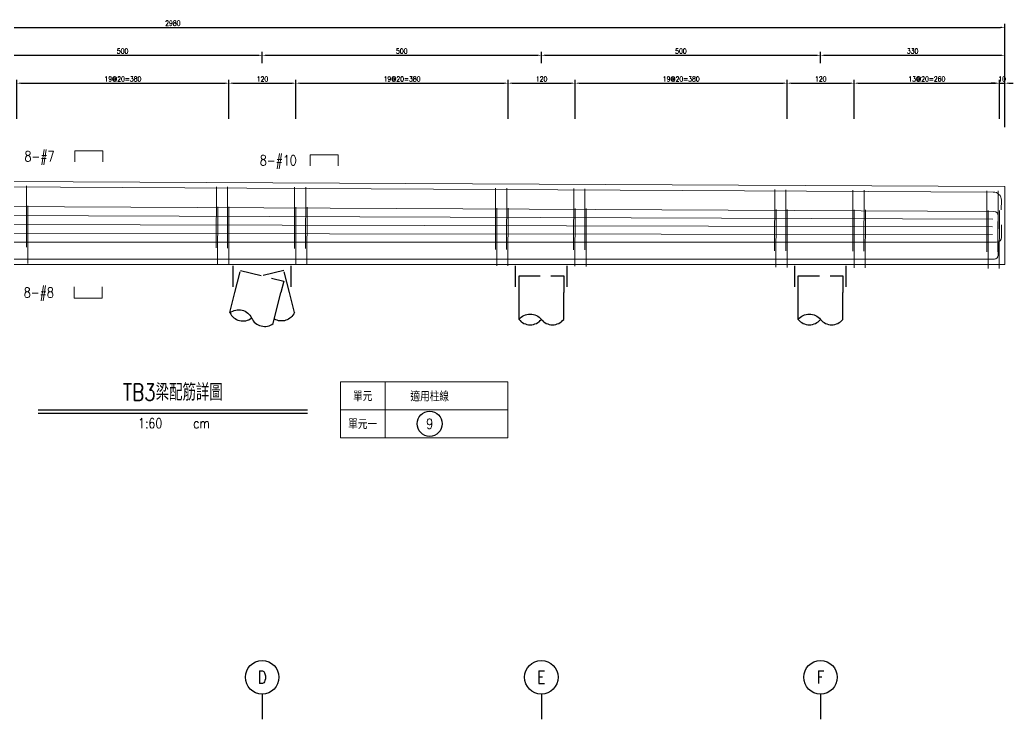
# Model space of a CAD drawing. Extents: x -4754 to 4976, y -19960 to 3841.
# Drawn here: x 951 to 2730, y -814 to 439 of the extents above; entities that cross this region are included whole.
import ezdxf
from ezdxf.enums import TextEntityAlignment as Align

# ---------------------------------------------------------------- set-up
doc = ezdxf.new("R2010")
doc.units = 0
doc.header["$LTSCALE"] = 3
doc.linetypes.add('DASHED', pattern=[19.05, 12.7, -6.35])
doc.layers.get('0').update_dxf_attribs({"linetype": 'CONTINUOUS'})
doc.layers.add('HB_0', color=7, linetype='CONTINUOUS', transparency=0.5)
for name, color, linetype in [('HB_DIM', 1, 'CONTINUOUS'), ('HB_SYMBOLS', 7, 'CONTINUOUS'), ('HB_TXT_CTEXT', 2, 'CONTINUOUS'), ('鋼筋', 3, 'CONTINUOUS')]:
    doc.layers.add(name, color=color, linetype=linetype)
doc.styles.get("Standard").update_dxf_attribs({"font": 'ROMANS.shx', "width": 0.8, "bigfont": 'chineset.shx'})
doc.dimstyles.new('30', dxfattribs={"dimscale": 3, "dimtxt": 3, "dimasz": 2.5, "dimexe": 2, "dimexo": 2, "dimgap": 1, "dimtad": 1, "dimdsep": 46, "dimtxsty": 'Standard', "dimcen": 0, "dimclrd": 256, "dimclre": 256, "dimclrt": 2, "dimadec": 0, "dimazin": 0, "dimtfac": 1, "dimtix": 1, "dimtmove": 2, "dimatfit": 3, "dimfxl": 1, "dimtolj": 1, "dimtzin": 0, "dimarcsym": 0})

# ---------------------------------------------------------------- blocks, each defined once
blk = doc.blocks.new('pile_racked_Transverse')
at = {"layer": 'HB_0', "color": 252, "linetype": 'DASHED'}
for p, q in [((-52.2, -40), (-52.2, 0)), ((52.2, -40), (52.2, 0))]:
    blk.add_line(p, q, dxfattribs=at)
at = {"layer": 'HB_0', "linetype": 'Continuous'}
for p, q in [((-57.7, -86), (-48.7, -50)), ((19.9, -105.4), (33.7, -50)), ((57.7, -86), (48.7, -50))]:
    blk.add_line(p, q, dxfattribs=at)
at = {"layer": 'HB_0', "color": 252, "linetype": 'DASHED'}
for points in [[(-48.7, -50), (-38.8, -10.3), (38.8, -29.7), (33.7, -50)], [(48.7, -50), (38.8, -10.3), (0, -20)]]:
    blk.add_lwpolyline(points, dxfattribs=at)
at = {"layer": 'HB_0', "linetype": 'Continuous'}
for points in [[(-57.7, -86, -0.48), (-18.9, -95.7, 0.48), (19.9, -105.4, 0.48)], [(-57.7, -86, 0.48), (-18.9, -95.7, 0.48)], [(57.7, -86, -0.439137), (21.8, -97.6, -0.439137)]]:
    blk.add_lwpolyline(points, format="xyb", dxfattribs=at)
blk = doc.blocks.new('pile_vertical')
at = {"color": 252, "linetype": 'DASHED'}
for p, q in [((-46, -40), (-46, 0)), ((46, -40), (46, 0))]:
    blk.add_line(p, q, dxfattribs=at)
at = {"linetype": 'Continuous'}
for p, q in [((-40, -98.1), (-40, -50)), ((40, -98.1), (40, -50))]:
    blk.add_line(p, q, dxfattribs=at)
at = {"color": 252, "linetype": 'DASHED'}
blk.add_lwpolyline([(-40, -50), (-40, -20), (40, -20), (40, -50)], dxfattribs=at)
at = {"linetype": 'Continuous'}
for points in [[(-40, -98.1, -0.48), (0, -98.1, 0.48), (40, -98.1, 0.48)], [(-40, -98.1, 0.48), (0, -98.1, 0.48)]]:
    blk.add_lwpolyline(points, format="xyb", dxfattribs=at)
blk = doc.blocks.new('title_beam')
at = {"color": 3, "linetype": 'Continuous'}
blk.add_line((-241.2, 0), (241.2, 0), dxfattribs=at)
at = {"color": 1, "linetype": 'Continuous'}
blk.add_line((-241.2, -6), (241.2, -6), dxfattribs=at)
at = {"color": 3, "linetype": 'Continuous', "width": 0.8}
blk.add_attdef('TITLE', text='', height=30, dxfattribs=at).set_placement((0, 33), align=Align.MIDDLE)
at = {"linetype": 'Continuous', "width": 0.8}
blk.add_attdef('SCALE', text='', height=18, dxfattribs=at).set_placement((-40.6, -24), align=Align.MIDDLE)
blk.add_attdef('CM', (36.5, -33), '', height=18, dxfattribs=at)
blk = doc.blocks.new('line_tag')
at = {"layer": 'HB_SYMBOLS', "color": 4, "linetype": 'Continuous'}
blk.add_circle((0, 0), 22.5, dxfattribs=at)
at = {"color": 4, "linetype": 'Continuous', "width": 0.8}
blk.add_attdef('A', text='', height=18, dxfattribs=at).set_placement((0, 0), align=Align.MIDDLE)
blk = doc.blocks.new('*D70')
at = {"layer": 'HB_DIM', "linetype": 'Continuous', "lineweight": -2}
for p, q in [((945.1, 261.2), (945.1, 331.2)), ((952.6, 325.2), (1317.6, 325.2)), ((1325.1, 261.2), (1325.1, 331.2))]:
    blk.add_line(p, q, dxfattribs=at)
at = {"layer": 'HB_DIM'}
for points in [[(952.6, 326.4), (952.6, 323.9), (945.1, 325.2)], [(1317.6, 323.9), (1317.6, 326.4), (1325.1, 325.2)]]:
    blk.add_solid(points, dxfattribs=at)
at = {"layer": 'HB_DIM', "color": 2, "linetype": 'Continuous', "insert": (1135.1, 332.7), "char_height": 9, "attachment_point": 5, "rotation": 0}
blk.add_mtext('\\A1;19@20=380', dxfattribs=at)
blk = doc.blocks.new('*D71')
at = {"layer": 'HB_DIM', "linetype": 'Continuous', "lineweight": -2}
for p, q in [((1325.1, 261.2), (1325.1, 331.2)), ((1332.6, 325.2), (1437.6, 325.2)), ((1445.1, 261.2), (1445.1, 331.2))]:
    blk.add_line(p, q, dxfattribs=at)
at = {"layer": 'HB_DIM'}
for points in [[(1332.6, 326.4), (1332.6, 323.9), (1325.1, 325.2)], [(1437.6, 323.9), (1437.6, 326.4), (1445.1, 325.2)]]:
    blk.add_solid(points, dxfattribs=at)
at = {"layer": 'HB_DIM', "color": 2, "linetype": 'Continuous', "insert": (1385.1, 332.7), "char_height": 9, "attachment_point": 5, "rotation": 0}
blk.add_mtext('\\A1;120', dxfattribs=at)
blk = doc.blocks.new('*D72')
at = {"layer": 'HB_DIM', "linetype": 'Continuous', "lineweight": -2}
for p, q in [((1445.1, 261.2), (1445.1, 331.2)), ((1452.6, 325.2), (1817.6, 325.2)), ((1825.1, 261.2), (1825.1, 331.2))]:
    blk.add_line(p, q, dxfattribs=at)
at = {"layer": 'HB_DIM'}
for points in [[(1452.6, 326.4), (1452.6, 323.9), (1445.1, 325.2)], [(1817.6, 323.9), (1817.6, 326.4), (1825.1, 325.2)]]:
    blk.add_solid(points, dxfattribs=at)
at = {"layer": 'HB_DIM', "color": 2, "linetype": 'Continuous', "insert": (1635.1, 332.7), "char_height": 9, "attachment_point": 5, "rotation": 0}
blk.add_mtext('\\A1;19@20=380', dxfattribs=at)
blk = doc.blocks.new('*D73')
at = {"layer": 'HB_DIM', "linetype": 'Continuous', "lineweight": -2}
for p, q in [((1825.1, 261.2), (1825.1, 331.2)), ((1832.6, 325.2), (1937.6, 325.2)), ((1945.1, 261.2), (1945.1, 331.2))]:
    blk.add_line(p, q, dxfattribs=at)
at = {"layer": 'HB_DIM'}
for points in [[(1832.6, 326.4), (1832.6, 323.9), (1825.1, 325.2)], [(1937.6, 323.9), (1937.6, 326.4), (1945.1, 325.2)]]:
    blk.add_solid(points, dxfattribs=at)
at = {"layer": 'HB_DIM', "color": 2, "linetype": 'Continuous', "insert": (1885.1, 332.7), "char_height": 9, "attachment_point": 5, "rotation": 0}
blk.add_mtext('\\A1;120', dxfattribs=at)
blk = doc.blocks.new('*D74')
at = {"layer": 'HB_DIM', "linetype": 'Continuous', "lineweight": -2}
for p, q in [((1945.1, 261.2), (1945.1, 331.2)), ((1952.6, 325.2), (2317.5, 325.2)), ((2325, 261.2), (2325, 331.2))]:
    blk.add_line(p, q, dxfattribs=at)
at = {"layer": 'HB_DIM'}
for points in [[(1952.6, 326.4), (1952.6, 323.9), (1945.1, 325.2)], [(2317.5, 323.9), (2317.5, 326.4), (2325, 325.2)]]:
    blk.add_solid(points, dxfattribs=at)
at = {"layer": 'HB_DIM', "color": 2, "linetype": 'Continuous', "insert": (2135.1, 332.7), "char_height": 9, "attachment_point": 5, "rotation": 0}
blk.add_mtext('\\A1;19@20=380', dxfattribs=at)
blk = doc.blocks.new('*D75')
at = {"layer": 'HB_DIM', "linetype": 'Continuous', "lineweight": -2}
for p, q in [((2325, 261.2), (2325, 331.2)), ((2332.5, 325.2), (2437.5, 325.2)), ((2445, 261.2), (2445, 331.2))]:
    blk.add_line(p, q, dxfattribs=at)
at = {"layer": 'HB_DIM'}
for points in [[(2332.5, 326.4), (2332.5, 323.9), (2325, 325.2)], [(2437.5, 323.9), (2437.5, 326.4), (2445, 325.2)]]:
    blk.add_solid(points, dxfattribs=at)
at = {"layer": 'HB_DIM', "color": 2, "linetype": 'Continuous', "insert": (2385, 332.7), "char_height": 9, "attachment_point": 5, "rotation": 0}
blk.add_mtext('\\A1;120', dxfattribs=at)
blk = doc.blocks.new('*D76')
at = {"layer": 'HB_DIM', "linetype": 'Continuous', "lineweight": -2}
for p, q in [((2445, 261.2), (2445, 331.2)), ((2452.5, 325.2), (2697.5, 325.2)), ((2705, 261.2), (2705, 331.2))]:
    blk.add_line(p, q, dxfattribs=at)
at = {"layer": 'HB_DIM'}
for points in [[(2452.5, 326.4), (2452.5, 323.9), (2445, 325.2)], [(2697.5, 323.9), (2697.5, 326.4), (2705, 325.2)]]:
    blk.add_solid(points, dxfattribs=at)
at = {"layer": 'HB_DIM', "color": 2, "linetype": 'Continuous', "insert": (2575, 332.7), "char_height": 9, "attachment_point": 5, "rotation": 0}
blk.add_mtext('\\A1;13@20=260', dxfattribs=at)
blk = doc.blocks.new('*D77')
at = {"layer": 'HB_DIM', "linetype": 'Continuous', "lineweight": -2}
for p, q in [((2697.5, 325.2), (2690, 325.2)), ((2705, 261.2), (2705, 331.2)), ((2705, 325.2), (2714.6, 325.2)), ((2714.6, 261.2), (2714.6, 331.2)), ((2722.1, 325.2), (2729.6, 325.2))]:
    blk.add_line(p, q, dxfattribs=at)
at = {"layer": 'HB_DIM'}
for points in [[(2697.5, 323.9), (2697.5, 326.4), (2705, 325.2)], [(2722.1, 326.4), (2722.1, 323.9), (2714.6, 325.2)]]:
    blk.add_solid(points, dxfattribs=at)
at = {"layer": 'HB_DIM', "color": 2, "linetype": 'Continuous', "insert": (2709.8, 332.7), "char_height": 9, "attachment_point": 5, "rotation": 0}
blk.add_mtext('\\A1;10', dxfattribs=at)
blk = doc.blocks.new('*D78')
at = {"layer": 'HB_DIM', "linetype": 'Continuous', "lineweight": -2}
for p, q in [((-265.4, 261.2), (-265.4, 431.2)), ((2714.6, 246.2), (2714.6, 431.2)), ((-257.9, 425.2), (2707.1, 425.2))]:
    blk.add_line(p, q, dxfattribs=at)
at = {"layer": 'HB_DIM'}
for points in [[(-257.9, 426.4), (-257.9, 423.9), (-265.4, 425.2)], [(2707.1, 423.9), (2707.1, 426.4), (2714.6, 425.2)]]:
    blk.add_solid(points, dxfattribs=at)
at = {"layer": 'HB_DIM', "color": 2, "linetype": 'Continuous', "insert": (1224.6, 432.7), "char_height": 9, "attachment_point": 5, "rotation": 0}
blk.add_mtext('\\A1;2980', dxfattribs=at)
blk = doc.blocks.new('*D82')
at = {"layer": 'HB_DIM', "linetype": 'Continuous', "lineweight": -2}
for p, q in [((884.6, 361.2), (884.6, 381.2)), ((892.1, 375.2), (1377.1, 375.2)), ((1384.6, 361.2), (1384.6, 381.2))]:
    blk.add_line(p, q, dxfattribs=at)
at = {"layer": 'HB_DIM'}
for points in [[(892.1, 376.4), (892.1, 373.9), (884.6, 375.2)], [(1377.1, 373.9), (1377.1, 376.4), (1384.6, 375.2)]]:
    blk.add_solid(points, dxfattribs=at)
at = {"layer": 'HB_DIM', "color": 2, "linetype": 'Continuous', "insert": (1134.6, 382.7), "char_height": 9, "attachment_point": 5, "rotation": 0}
blk.add_mtext('\\A1;500', dxfattribs=at)
blk = doc.blocks.new('*D83')
at = {"layer": 'HB_DIM', "linetype": 'Continuous', "lineweight": -2}
for p, q in [((1384.6, 361.2), (1384.6, 381.2)), ((1392.1, 375.2), (1877.1, 375.2)), ((1884.6, 361.2), (1884.6, 381.2))]:
    blk.add_line(p, q, dxfattribs=at)
at = {"layer": 'HB_DIM'}
for points in [[(1392.1, 376.4), (1392.1, 373.9), (1384.6, 375.2)], [(1877.1, 373.9), (1877.1, 376.4), (1884.6, 375.2)]]:
    blk.add_solid(points, dxfattribs=at)
at = {"layer": 'HB_DIM', "color": 2, "linetype": 'Continuous', "insert": (1634.6, 382.7), "char_height": 9, "attachment_point": 5, "rotation": 0}
blk.add_mtext('\\A1;500', dxfattribs=at)
blk = doc.blocks.new('*D84')
at = {"layer": 'HB_DIM', "linetype": 'Continuous', "lineweight": -2}
for p, q in [((1884.6, 361.2), (1884.6, 381.2)), ((1892.1, 375.2), (2377.1, 375.2)), ((2384.6, 361.2), (2384.6, 381.2))]:
    blk.add_line(p, q, dxfattribs=at)
at = {"layer": 'HB_DIM'}
for points in [[(1892.1, 376.4), (1892.1, 373.9), (1884.6, 375.2)], [(2377.1, 373.9), (2377.1, 376.4), (2384.6, 375.2)]]:
    blk.add_solid(points, dxfattribs=at)
at = {"layer": 'HB_DIM', "color": 2, "linetype": 'Continuous', "insert": (2134.6, 382.7), "char_height": 9, "attachment_point": 5, "rotation": 0}
blk.add_mtext('\\A1;500', dxfattribs=at)
blk = doc.blocks.new('*D85')
at = {"layer": 'HB_DIM', "linetype": 'Continuous', "lineweight": -2}
for p, q in [((2384.6, 361.2), (2384.6, 381.2)), ((2392.1, 375.2), (2707.1, 375.2)), ((2714.6, 261.2), (2714.6, 381.2))]:
    blk.add_line(p, q, dxfattribs=at)
at = {"layer": 'HB_DIM'}
for points in [[(2392.1, 376.4), (2392.1, 373.9), (2384.6, 375.2)], [(2707.1, 373.9), (2707.1, 376.4), (2714.6, 375.2)]]:
    blk.add_solid(points, dxfattribs=at)
at = {"layer": 'HB_DIM', "color": 2, "linetype": 'Continuous', "insert": (2549.6, 382.7), "char_height": 9, "attachment_point": 5, "rotation": 0}
blk.add_mtext('\\A1;330', dxfattribs=at)
blk = doc.blocks.new('line_guide')
at = {"color": 4, "linetype": 'Continuous'}
blk.add_line((0, 0), (0, -45), dxfattribs=at)
blk.add_circle((0, 30), 30, dxfattribs=at)
at = {"color": 4, "linetype": 'Continuous', "width": 0.8}
blk.add_attdef('A', text='', height=22.5, dxfattribs=at).set_placement((0, 30), align=Align.MIDDLE)

msp = doc.modelspace()

# ---------------------------------------------------------------- linework, layer by layer
at = {"layer": 'HB_0', "lineweight": 5}
msp.add_lwpolyline([(-225.427, 0.198), (-225.427, 80.198), (-265.427, 80.198), (-265.427, 155.198), (2714.573, 140.198), (2714.573, 0.198), (-225.427, 0.198)], dxfattribs=at)
at = {"layer": 'HB_DIM', "color": 1, "linetype": 'Continuous'}
msp.add_lwpolyline([(1352.521, 137.054, 0, 1.25, 0), (1352.521, 152.054, 0, 0, 0), (1352.521, 187.054, 0, 0, 0), (1370.521, 187.054, 0, 0, 0)], format="xyseb", dxfattribs=at)
at = {"layer": 'HB_TXT_CTEXT', "color": 4, "lineweight": 5, "true_color": 0x00ffff}
for p, q in [((1604.573, -209.802), (1604.573, -309.802)), ((1524.573, -259.802), (1824.573, -259.802))]:
    msp.add_line(p, q, dxfattribs=at)
msp.add_lwpolyline([(1524.573, -209.802), (1524.573, -309.802), (1824.573, -309.802), (1824.573, -209.802), (1524.573, -209.802)], dxfattribs=at)
at = {"layer": 'HB_TXT_CTEXT', "lineweight": 5}
for points in [[(1049.051, 184.177, -50), (1049.051, 204.177, -50), (1099.051, 204.177, -50), (1099.051, 184.177, -50)], [(1470.521, 177.054, -38), (1470.521, 197.054, -38), (1520.521, 197.054, -38), (1520.521, 177.054, -38)], [(1047.798, -39.808, -50), (1047.798, -59.808, -50), (1097.798, -59.808, -50), (1097.798, -39.808, -50)]]:
    msp.add_polyline3d(points, dxfattribs=at)
at = {"layer": '鋼筋', "lineweight": 5}
for p, q in [((11.01, 143.807, -38), (2694.033, 130.302, -38)), ((11.01, 143.807, -27.143), (2694.033, 130.302, -27.143)), ((11.01, 143.807, -16.286), (2694.033, 130.302, -16.286)), ((11.01, 143.807, -5.429), (2694.033, 130.302, -5.429)), ((11.01, 143.807, 5.429), (2694.033, 130.302, 5.429)), ((11.01, 143.807, 16.286), (2694.033, 130.302, 16.286)), ((11.01, 143.807, 27.143), (2694.033, 130.302, 27.143)), ((11.01, 143.807, 38), (2694.033, 130.302, 38)), ((962.743, 138.058, 40.245), (962.224, 34.919, 40.245)), ((962.224, 34.919, -40.245), (962.743, 138.058, -40.245)), ((962.705, 130.438, 33.895), (962.743, 138.058, 33.895)), ((962.743, 138.058, -33.895), (962.705, 130.438, -33.895)), ((1302.739, 136.347, 40.245), (1302.219, 33.207, 40.245)), ((1302.219, 33.207, -40.245), (1302.739, 136.347, -40.245)), ((1302.7, 128.727, 33.895), (1302.739, 136.347, 33.895)), ((1302.739, 136.347, -33.895), (1302.7, 128.727, -33.895)), ((1322.738, 136.246, 40.245), (1322.219, 33.107, 40.245)), ((1322.219, 33.107, -40.245), (1322.738, 136.246, -40.245)), ((1322.7, 128.626, 33.895), (1322.738, 136.246, 33.895)), ((1322.738, 136.246, -33.895), (1322.7, 128.626, -33.895)), ((1442.737, 135.642, 40.245), (1442.218, 32.503, 40.245)), ((1442.218, 32.503, -40.245), (1442.737, 135.642, -40.245)), ((1442.698, 128.022, 33.895), (1442.737, 135.642, 33.895)), ((1442.737, 135.642, -33.895), (1442.698, 128.022, -33.895)), ((1462.737, 135.541, 40.245), (1462.217, 32.402, 40.245)), ((1462.217, 32.402, -40.245), (1462.737, 135.541, -40.245)), ((1462.698, 127.921, 33.895), (1462.737, 135.541, 33.895)), ((1462.737, 135.541, -33.895), (1462.698, 127.921, -33.895)), ((1802.732, 133.83, 40.245), (1802.213, 30.691, 40.245)), ((1802.213, 30.691, -40.245), (1802.732, 133.83, -40.245)), ((1802.694, 126.21, 33.895), (1802.732, 133.83, 33.895)), ((1802.732, 133.83, -33.895), (1802.694, 126.21, -33.895)), ((1822.732, 133.729, 40.245), (1822.213, 30.59, 40.245)), ((1822.213, 30.59, -40.245), (1822.732, 133.729, -40.245)), ((1822.694, 126.109, 33.895), (1822.732, 133.729, 33.895)), ((1822.732, 133.729, -33.895), (1822.694, 126.109, -33.895)), ((1942.73, 133.125, 40.245), (1942.211, 29.986, 40.245)), ((1942.211, 29.986, -40.245), (1942.73, 133.125, -40.245)), ((1942.692, 125.505, 33.895), (1942.73, 133.125, 33.895)), ((1942.73, 133.125, -33.895), (1942.692, 125.505, -33.895)), ((1962.73, 133.025, 40.245), (1962.211, 29.885, 40.245)), ((1962.211, 29.885, -40.245), (1962.73, 133.025, -40.245)), ((1962.692, 125.405, 33.895), (1962.73, 133.025, 33.895)), ((1962.73, 133.025, -33.895), (1962.692, 125.405, -33.895)), ((2302.726, 131.313, 40.245), (2302.207, 28.174, 40.245)), ((2302.207, 28.174, -40.245), (2302.726, 131.313, -40.245)), ((2302.688, 123.693, 33.895), (2302.726, 131.313, 33.895)), ((2302.726, 131.313, -33.895), (2302.688, 123.693, -33.895)), ((2322.726, 131.213, 40.245), (2322.206, 28.073, 40.245)), ((2322.206, 28.073, -40.245), (2322.726, 131.213, -40.245)), ((2322.687, 123.593, 33.895), (2322.726, 131.213, 33.895)), ((2322.726, 131.213, -33.895), (2322.687, 123.593, -33.895)), ((2442.724, 130.609, 40.245), (2442.205, 27.469, 40.245)), ((2442.205, 27.469, -40.245), (2442.724, 130.609, -40.245)), ((2442.686, 122.989, 33.895), (2442.724, 130.609, 33.895)), ((2442.724, 130.609, -33.895), (2442.686, 122.989, -33.895)), ((2462.724, 130.508, 40.245), (2462.205, 27.369, 40.245)), ((2462.205, 27.369, -40.245), (2462.724, 130.508, -40.245)), ((2462.686, 122.888, 33.895), (2462.724, 130.508, 33.895)), ((2462.724, 130.508, -33.895), (2462.686, 122.888, -33.895)), ((2682.721, 129.401, 40.245), (2682.202, 26.261, 40.245)), ((2682.202, 26.261, -40.245), (2682.721, 129.401, -40.245)), ((2682.683, 121.781, 33.895), (2682.721, 129.401, 33.895)), ((2682.721, 129.401, -33.895), (2682.683, 121.781, -33.895)), ((2702.721, 129.3, 40.245), (2702.202, 26.161, 40.245)), ((2702.202, 26.161, -40.245), (2702.721, 129.3, -40.245)), ((2702.682, 121.68, 33.895), (2702.721, 129.3, 33.895)), ((2702.721, 129.3, -33.895), (2702.682, 121.68, -33.895)), ((-245.103, 110.098, -50), (2695.282, 95.297, -50)), ((-245.103, 110.098, -35.714), (2695.282, 95.297, -35.714)), ((-245.103, 110.098, -21.429), (2695.282, 95.297, -21.429)), ((-245.103, 110.098, -7.143), (2695.282, 95.297, -7.143)), ((-245.103, 110.098, 7.143), (2695.282, 95.297, 7.143)), ((-245.103, 110.098, 21.429), (2695.282, 95.297, 21.429)), ((-245.103, 110.098, 35.714), (2695.282, 95.297, 35.714)), ((-245.103, 110.098, 50), (2695.282, 95.297, 50)), ((2708.45, 115.739, -38), (2708.364, 98.619, -38)), ((2708.45, 115.739, -27.143), (2708.364, 98.619, -27.143)), ((2708.45, 115.739, -16.286), (2708.364, 98.619, -16.286)), ((2708.45, 115.739, -5.429), (2708.364, 98.619, -5.429)), ((2708.45, 115.739, 5.429), (2708.364, 98.619, 5.429)), ((2708.45, 115.739, 16.286), (2708.364, 98.619, 16.286)), ((2708.45, 115.739, 27.143), (2708.364, 98.619, 27.143)), ((2708.45, 115.739, 38), (2708.364, 98.619, 38)), ((-242.961, 92.594, -50), (2692.983, 81.551, -50)), ((-242.961, 92.594, 50), (2692.983, 81.551, 50)), ((965.104, 102.514, 51.745), (964.615, 5.377, 51.745)), ((964.615, 5.377, -51.745), (965.104, 102.514, -51.745)), ((965.066, 94.894, 45.395), (965.104, 102.514, 45.395)), ((965.104, 102.514, -45.395), (965.066, 94.894, -45.395)), ((1305.1, 100.803, 51.745), (1304.611, 3.665, 51.745)), ((1304.611, 3.665, -51.745), (1305.1, 100.803, -51.745)), ((1305.061, 93.183, 45.395), (1305.1, 100.803, 45.395)), ((1305.1, 100.803, -45.395), (1305.061, 93.183, -45.395)), ((1325.099, 100.702, 51.745), (1324.61, 3.565, 51.745)), ((1324.61, 3.565, -51.745), (1325.099, 100.702, -51.745)), ((1325.061, 93.082, 45.395), (1325.099, 100.702, 45.395)), ((1325.099, 100.702, -45.395), (1325.061, 93.082, -45.395)), ((1445.098, 100.098, 51.745), (1444.609, 2.961, 51.745)), ((1444.609, 2.961, -51.745), (1445.098, 100.098, -51.745)), ((1445.06, 92.478, 45.395), (1445.098, 100.098, 45.395)), ((1445.098, 100.098, -45.395), (1445.06, 92.478, -45.395)), ((1465.098, 99.997, 51.745), (1464.609, 2.86, 51.745)), ((1464.609, 2.86, -51.745), (1465.098, 99.997, -51.745)), ((1465.059, 92.377, 45.395), (1465.098, 99.997, 45.395)), ((1465.098, 99.997, -45.395), (1465.059, 92.377, -45.395)), ((1805.093, 98.286, 51.745), (1804.604, 1.148, 51.745)), ((1804.604, 1.148, -51.745), (1805.093, 98.286, -51.745)), ((1805.055, 90.666, 45.395), (1805.093, 98.286, 45.395)), ((1805.093, 98.286, -45.395), (1805.055, 90.666, -45.395)), ((1825.093, 98.185, 51.745), (1824.604, 1.048, 51.745)), ((1824.604, 1.048, -51.745), (1825.093, 98.185, -51.745)), ((1825.055, 90.565, 45.395), (1825.093, 98.185, 45.395)), ((1825.093, 98.185, -45.395), (1825.055, 90.565, -45.395)), ((1945.092, 97.581, 51.745), (1944.603, 0.444, 51.745)), ((1944.603, 0.444, -51.745), (1945.092, 97.581, -51.745)), ((1945.053, 89.961, 45.395), (1945.092, 97.581, 45.395)), ((1945.092, 97.581, -45.395), (1945.053, 89.961, -45.395)), ((1965.091, 97.481, 51.745), (1964.602, 0.343, 51.745)), ((1964.602, 0.343, -51.745), (1965.091, 97.481, -51.745)), ((1965.053, 89.861, 45.395), (1965.091, 97.481, 45.395)), ((1965.091, 97.481, -45.395), (1965.053, 89.861, -45.395)), ((2305.087, 95.769, 51.745), (2304.598, -1.368, 51.745)), ((2304.598, -1.368, -51.745), (2305.087, 95.769, -51.745)), ((2305.049, 88.149, 45.395), (2305.087, 95.769, 45.395)), ((2305.087, 95.769, -45.395), (2305.049, 88.149, -45.395)), ((2325.087, 95.669, 51.745), (2324.598, -1.469, 51.745)), ((2324.598, -1.469, -51.745), (2325.087, 95.669, -51.745)), ((2325.048, 88.049, 45.395), (2325.087, 95.669, 45.395)), ((2325.087, 95.669, -45.395), (2325.048, 88.049, -45.395)), ((2445.085, 95.065, 51.745), (2444.596, -2.073, 51.745)), ((2444.596, -2.073, -51.745), (2445.085, 95.065, -51.745)), ((2445.047, 87.445, 45.395), (2445.085, 95.065, 45.395)), ((2445.085, 95.065, -45.395), (2445.047, 87.445, -45.395)), ((2465.085, 94.964, 51.745), (2464.596, -2.174, 51.745)), ((2464.596, -2.174, -51.745), (2465.085, 94.964, -51.745)), ((2465.047, 87.344, 45.395), (2465.085, 94.964, 45.395)), ((2465.085, 94.964, -45.395), (2465.047, 87.344, -45.395)), ((2685.082, 93.856, 51.745), (2684.593, -3.281, 51.745)), ((2684.593, -3.281, -51.745), (2685.082, 93.856, -51.745)), ((2685.044, 86.237, 45.395), (2685.082, 93.856, 45.395)), ((2685.082, 93.856, -45.395), (2685.044, 86.237, -45.395)), ((2705.082, 93.756, 51.745), (2704.593, -3.382, 51.745)), ((2704.593, -3.382, -51.745), (2705.082, 93.756, -51.745)), ((2705.044, 86.136, 45.395), (2705.082, 93.756, 45.395)), ((2705.082, 93.756, -45.395), (2705.044, 86.136, -45.395)), ((-243.049, 75.102, -50), (2692.906, 67.794, -50)), ((-243.049, 75.102, 50), (2692.906, 67.794, 50)), ((2703.013, 87.488, -50), (2702.895, 64.148, -50)), ((2703.013, 87.488, -35.714), (2702.895, 64.148, -35.714)), ((2703.013, 87.488, -21.429), (2702.895, 64.148, -21.429)), ((2703.013, 87.488, -7.143), (2702.895, 64.148, -7.143)), ((2703.013, 87.488, 7.143), (2702.895, 64.148, 7.143)), ((2703.013, 87.488, 21.429), (2702.895, 64.148, 21.429)), ((2703.013, 87.488, 35.714), (2702.895, 64.148, 35.714)), ((2703.013, 87.488, 50), (2702.895, 64.148, 50)), ((2708.819, 49.073, -50), (2708.932, 71.498, -50)), ((2708.819, 49.073, -35.714), (2708.932, 71.498, -35.714)), ((2708.819, 49.073, -21.429), (2708.932, 71.498, -21.429)), ((2708.819, 49.073, -7.143), (2708.932, 71.498, -7.143)), ((2708.819, 49.073, 7.143), (2708.932, 71.498, 7.143)), ((2708.819, 49.073, 21.429), (2708.932, 71.498, 21.429)), ((2708.819, 49.073, 35.714), (2708.932, 71.498, 35.714)), ((2708.819, 49.073, 50), (2708.932, 71.498, 50)), ((-243.137, 57.61, -50), (2692.825, 54.036, -50)), ((-243.137, 57.61, 50), (2692.825, 54.036, 50)), ((-250.29, 40.168, -50), (2699.93, 40.228, -50)), ((-250.29, 40.168, -35.714), (2699.93, 40.228, -35.714)), ((-250.29, 40.168, -21.429), (2699.93, 40.228, -21.429)), ((-250.29, 40.168, -7.143), (2699.93, 40.228, -7.143)), ((-250.29, 40.168, 7.143), (2699.93, 40.228, 7.143)), ((-250.29, 40.168, 21.429), (2699.93, 40.228, 21.429)), ((-250.29, 40.168, 35.714), (2699.93, 40.228, 35.714)), ((-250.29, 40.168, 50), (2699.93, 40.228, 50)), ((2702.657, 16.91, -50), (2702.78, 41.213, -50)), ((2702.657, 16.91, -35.714), (2702.78, 41.213, -35.714)), ((2702.657, 16.91, -21.429), (2702.78, 41.213, -21.429)), ((2702.657, 16.91, -7.143), (2702.78, 41.213, -7.143)), ((2702.657, 16.91, 7.143), (2702.78, 41.213, 7.143)), ((2702.657, 16.91, 21.429), (2702.78, 41.213, 21.429)), ((2702.657, 16.91, 35.714), (2702.78, 41.213, 35.714)), ((2702.657, 16.91, 50), (2702.78, 41.213, 50)), ((962.208, 31.744, 37.07), (962.208, 31.744, -37.07)), ((1302.203, 30.032, 37.07), (1302.203, 30.032, -37.07)), ((1322.203, 29.932, 37.07), (1322.203, 29.932, -37.07)), ((1442.202, 29.328, 37.07), (1442.202, 29.328, -37.07)), ((1462.201, 29.227, 37.07), (1462.201, 29.227, -37.07)), ((1802.197, 27.516, 37.07), (1802.197, 27.516, -37.07)), ((1822.197, 27.415, 37.07), (1822.197, 27.415, -37.07)), ((1942.195, 26.811, 37.07), (1942.195, 26.811, -37.07)), ((1962.195, 26.71, 37.07), (1962.195, 26.71, -37.07)), ((2302.191, 24.999, 37.07), (2302.191, 24.999, -37.07)), ((2322.19, 24.898, 37.07), (2322.19, 24.898, -37.07)), ((2442.189, 24.294, 37.07), (2442.189, 24.294, -37.07)), ((2462.189, 24.194, 37.07), (2462.189, 24.194, -37.07)), ((2682.186, 23.086, 37.07), (2682.186, 23.086, -37.07)), ((2702.186, 22.986, 37.07), (2702.186, 22.986, -37.07)), ((-246.657, 10.138, -50), (2695.973, 10.258, -50)), ((-246.657, 10.138, -35.714), (2695.973, 10.258, -35.714)), ((-246.657, 10.138, -21.429), (2695.973, 10.258, -21.429)), ((-246.657, 10.138, -7.143), (2695.973, 10.258, -7.143)), ((-246.657, 10.138, 7.143), (2695.973, 10.258, 7.143)), ((-246.657, 10.138, 21.429), (2695.973, 10.258, 21.429)), ((-246.657, 10.138, 35.714), (2695.973, 10.258, 35.714)), ((-246.657, 10.138, 50), (2695.973, 10.258, 50)), ((964.599, 2.202, 48.57), (964.599, 2.202, -48.57)), ((1304.595, 0.49, 48.57), (1304.595, 0.49, -48.57)), ((1324.594, 0.39, 48.57), (1324.594, 0.39, -48.57)), ((1444.593, -0.214, 48.57), (1444.593, -0.214, -48.57)), ((1464.593, -0.315, 48.57), (1464.593, -0.315, -48.57)), ((1804.588, -2.027, 48.57), (1804.588, -2.027, -48.57)), ((1824.588, -2.127, 48.57), (1824.588, -2.127, -48.57)), ((1944.587, -2.731, 48.57), (1944.587, -2.731, -48.57)), ((1964.586, -2.832, 48.57), (1964.586, -2.832, -48.57)), ((2304.582, -4.543, 48.57), (2304.582, -4.543, -48.57)), ((2324.582, -4.644, 48.57), (2324.582, -4.644, -48.57)), ((2444.58, -5.248, 48.57), (2444.58, -5.248, -48.57)), ((2464.58, -5.349, 48.57), (2464.58, -5.349, -48.57)), ((2684.577, -6.456, 48.57), (2684.577, -6.456, -48.57)), ((2704.577, -6.557, 48.57), (2704.577, -6.557, -48.57))]:
    msp.add_line(p, q, dxfattribs=at)
at = {"layer": '鋼筋', "lineweight": 5, "extrusion": (0.999987, -0.005033, 0)}
for centre, start, end in [((142.902, 37.07, 962.036), 270, 90), ((142.902, -37.07, 962.036), 270, 90), ((142.902, 37.07, 1302.036), 270, 90), ((142.902, -37.07, 1302.036), 270, 90), ((142.902, 37.07, 1322.036), 270, 90), ((142.902, -37.07, 1322.036), 270, 90), ((142.902, 37.07, 1442.036), 270, 90), ((142.902, -37.07, 1442.036), 270, 90), ((142.902, 37.07, 1462.036), 270, 90), ((142.902, -37.07, 1462.036), 270, 90), ((142.902, 37.07, 1802.036), 270, 90), ((142.902, -37.07, 1802.036), 270, 90), ((142.902, 37.07, 1822.036), 270, 90), ((142.902, -37.07, 1822.036), 270, 90), ((142.902, 37.07, 1942.036), 270, 90), ((142.902, -37.07, 1942.036), 270, 90), ((142.902, 37.07, 1962.036), 270, 90), ((142.902, -37.07, 1962.036), 270, 90), ((142.902, 37.07, 2302.036), 270, 90), ((142.902, -37.07, 2302.036), 270, 90), ((142.902, 37.07, 2322.036), 270, 90), ((142.902, -37.07, 2322.036), 270, 90), ((142.902, 37.07, 2442.036), 270, 90), ((142.902, -37.07, 2442.036), 270, 90), ((142.902, 37.07, 2462.036), 270, 90), ((142.902, -37.07, 2462.036), 270, 90), ((142.902, 37.07, 2682.036), 270, 90), ((142.902, -37.07, 2682.036), 270, 90), ((142.902, 37.07, 2702.036), 270, 90), ((142.902, -37.07, 2702.036), 270, 90), ((107.371, 48.57, 964.576), 270, 90), ((107.371, -48.57, 964.576), 270, 90), ((107.371, 48.57, 1304.576), 270, 90), ((107.371, -48.57, 1304.576), 270, 90), ((107.371, 48.57, 1324.576), 270, 90), ((107.371, -48.57, 1324.576), 270, 90), ((107.371, 48.57, 1444.576), 270, 90), ((107.371, -48.57, 1444.576), 270, 90), ((107.371, 48.57, 1464.576), 270, 90), ((107.371, -48.57, 1464.576), 270, 90), ((107.371, 48.57, 1804.576), 270, 90), ((107.371, -48.57, 1804.576), 270, 90), ((107.371, 48.57, 1824.576), 270, 90), ((107.371, -48.57, 1824.576), 270, 90), ((107.371, 48.57, 1944.576), 270, 90), ((107.371, -48.57, 1944.576), 270, 90), ((107.371, 48.57, 1964.576), 270, 90), ((107.371, -48.57, 1964.576), 270, 90), ((107.371, 48.57, 2304.576), 270, 90), ((107.371, -48.57, 2304.576), 270, 90), ((107.371, 48.57, 2324.576), 270, 90), ((107.371, -48.57, 2324.576), 270, 90), ((107.371, 48.57, 2444.576), 270, 90), ((107.371, -48.57, 2444.576), 270, 90), ((107.371, 48.57, 2464.576), 270, 90), ((107.371, -48.57, 2464.576), 270, 90), ((107.371, 48.57, 2684.576), 270, 90), ((107.371, -48.57, 2684.576), 270, 90), ((107.371, 48.57, 2704.576), 270, 90), ((107.371, -48.57, 2704.576), 270, 90), ((39.762, 37.07, 962.036), 90, 180), ((39.762, -37.07, 962.036), 180, 270), ((39.762, 37.07, 1302.036), 90, 180), ((39.762, -37.07, 1302.036), 180, 270), ((39.762, 37.07, 1322.036), 90, 180), ((39.762, -37.07, 1322.036), 180, 270), ((39.762, 37.07, 1442.036), 90, 180), ((39.762, -37.07, 1442.036), 180, 270), ((39.762, 37.07, 1462.036), 90, 180), ((39.762, -37.07, 1462.036), 180, 270), ((39.762, 37.07, 1802.036), 90, 180), ((39.762, -37.07, 1802.036), 180, 270), ((39.762, 37.07, 1822.036), 90, 180), ((39.762, -37.07, 1822.036), 180, 270), ((39.762, 37.07, 1942.036), 90, 180), ((39.762, -37.07, 1942.036), 180, 270), ((39.762, 37.07, 1962.036), 90, 180), ((39.762, -37.07, 1962.036), 180, 270), ((39.762, 37.07, 2302.036), 90, 180), ((39.762, -37.07, 2302.036), 180, 270), ((39.762, 37.07, 2322.036), 90, 180), ((39.762, -37.07, 2322.036), 180, 270), ((39.762, 37.07, 2442.036), 90, 180), ((39.762, -37.07, 2442.036), 180, 270), ((39.762, 37.07, 2462.036), 90, 180), ((39.762, -37.07, 2462.036), 180, 270), ((39.762, 37.07, 2682.036), 90, 180), ((39.762, -37.07, 2682.036), 180, 270), ((39.762, 37.07, 2702.036), 90, 180), ((39.762, -37.07, 2702.036), 180, 270), ((10.232, 48.57, 964.576), 90, 180), ((10.232, -48.57, 964.576), 180, 270), ((10.232, 48.57, 1304.576), 90, 180), ((10.232, -48.57, 1304.576), 180, 270), ((10.232, 48.57, 1324.576), 90, 180), ((10.232, -48.57, 1324.576), 180, 270), ((10.232, 48.57, 1444.576), 90, 180), ((10.232, -48.57, 1444.576), 180, 270), ((10.232, 48.57, 1464.576), 90, 180), ((10.232, -48.57, 1464.576), 180, 270), ((10.232, 48.57, 1804.576), 90, 180), ((10.232, -48.57, 1804.576), 180, 270), ((10.232, 48.57, 1824.576), 90, 180), ((10.232, -48.57, 1824.576), 180, 270), ((10.232, 48.57, 1944.576), 90, 180), ((10.232, -48.57, 1944.576), 180, 270), ((10.232, 48.57, 1964.576), 90, 180), ((10.232, -48.57, 1964.576), 180, 270), ((10.232, 48.57, 2304.576), 90, 180), ((10.232, -48.57, 2304.576), 180, 270), ((10.232, 48.57, 2324.576), 90, 180), ((10.232, -48.57, 2324.576), 180, 270), ((10.232, 48.57, 2444.576), 90, 180), ((10.232, -48.57, 2444.576), 180, 270), ((10.232, 48.57, 2464.576), 90, 180), ((10.232, -48.57, 2464.576), 180, 270), ((10.232, 48.57, 2684.576), 90, 180), ((10.232, -48.57, 2684.576), 180, 270), ((10.232, 48.57, 2704.576), 90, 180), ((10.232, -48.57, 2704.576), 180, 270)]:
    msp.add_arc(centre, 3.175, start, end, dxfattribs=at)
at = {"layer": '鋼筋', "lineweight": 5, "extrusion": (0, 0, -1)}
for centre, radius, start in [((-2693.96, 115.812, 38), 14.49, 90.288399), ((-2693.96, 115.812, 27.143), 14.49, 90.288399), ((-2693.96, 115.812, 16.286), 14.49, 90.288399), ((-2693.96, 115.812, 5.429), 14.49, 90.288399), ((-2693.96, 115.812, -5.429), 14.49, 90.288399), ((-2693.96, 115.812, -16.286), 14.49, 90.288399), ((-2693.96, 115.812, -27.143), 14.49, 90.288399), ((-2693.96, 115.812, -38), 14.49, 90.288399), ((-2695.243, 87.527, 50), 7.77, 90.288403), ((-2695.243, 87.527, 35.714), 7.77, 90.288403), ((-2695.243, 87.527, 21.429), 7.77, 90.288403), ((-2695.243, 87.527, 7.143), 7.77, 90.288403), ((-2695.243, 87.527, -7.143), 7.77, 90.288403), ((-2695.243, 87.527, -21.429), 7.77, 90.288403), ((-2695.243, 87.527, -35.714), 7.77, 90.288403), ((-2695.243, 87.527, -50), 7.77, 90.288403)]:
    msp.add_arc(centre, radius, start, 180.288399, dxfattribs=at)
at = {"layer": '鋼筋', "lineweight": 5}
for centre, radius, start in [((2699.929, 49.118, -50), 8.89, 270.001166), ((2699.929, 49.118, -35.714), 8.89, 270.001166), ((2699.929, 49.118, -21.429), 8.89, 270.001166), ((2699.929, 49.118, -7.143), 8.89, 270.001166), ((2699.929, 49.118, 7.143), 8.89, 270.001166), ((2699.929, 49.118, 21.429), 8.89, 270.001166), ((2699.929, 49.118, 35.714), 8.89, 270.001166), ((2699.929, 49.118, 50), 8.89, 270.001166), ((2695.972, 16.943, -50), 6.685, 270.002342), ((2695.972, 16.943, -35.714), 6.685, 270.002342), ((2695.972, 16.943, -21.429), 6.685, 270.002342), ((2695.972, 16.943, -7.143), 6.685, 270.002342), ((2695.972, 16.943, 7.143), 6.685, 270.002342), ((2695.972, 16.943, 21.429), 6.685, 270.002342), ((2695.972, 16.943, 35.714), 6.685, 270.002342), ((2695.972, 16.943, 50), 6.685, 270.002342)]:
    msp.add_arc(centre, radius, start, 359.711601, dxfattribs=at)

# ---------------------------------------------------------------- block references
at = {"layer": 'HB_0', "linetype": 'Continuous'}
for name, p in [('pile_racked_Transverse', (1384.573, 0.198)), ('pile_vertical', (1884.573, 0.198)), ('pile_vertical', (2384.573, 0.198))]:
    msp.add_blockref(name, p, dxfattribs=at)
for p, values in [((1384.573, -768.802), {'A': 'D'}), ((1884.573, -768.802), {'A': 'E'}), ((2384.573, -768.802), {'A': 'F'})]:
    msp.add_blockref('line_guide', p, dxfattribs=at).add_auto_attribs(values)
at = {"layer": 'HB_TXT_CTEXT', "linetype": 'Continuous'}
for name, p, values in [('title_beam', (1224.573, -259.802), {'TITLE': 'TB3梁配筋詳圖', 'SCALE': '1:60', 'CM': 'cm'}), ('line_tag', (1684.573, -284.802), {'A': '9'})]:
    msp.add_blockref(name, p, dxfattribs=at).add_auto_attribs(values)

# ---------------------------------------------------------------- texts
at = {"layer": 'HB_TXT_CTEXT', "linetype": 'Continuous', "width": 0.8}
for s, p in [(' 8-#7', (949.051, 194.177, -50)), (' 8-#10', (1370.521, 187.054, -38)), (' 8-#8', (947.798, -49.808, -50))]:
    msp.add_text(s, height=18, dxfattribs=at).set_placement(p, align=Align.MIDDLE_LEFT)
for s, p in [('單元', (1564.573, -234.802)), ('適用柱線', (1684.573, -234.802)), ('單元一', (1564.573, -284.802))]:
    msp.add_text(s, height=18, dxfattribs=at).set_placement(p, align=Align.MIDDLE)

# ---------------------------------------------------------------- dimensions: what is measured, and where the dimension line sits
at = {"layer": 'HB_DIM', "linetype": 'Continuous'}
for base, p1, p2, picture, middle in [((2714.573, 425.198), (-265.427, 255.198), (2714.573, 240.198), '*D78', (1224.573, 432.698)), ((1384.573, 375.198), (884.573, 355.198, 581), (1384.573, 355.198, 1081), '*D82', (1134.573, 382.698)), ((1884.573, 375.198), (1384.573, 355.198, 1081), (1884.573, 355.198, 1581), '*D83', (1634.573, 382.698)), ((2384.573, 375.198), (1884.573, 355.198, 1581), (2384.573, 355.198, 2081), '*D84', (2134.573, 382.698)), ((2714.573, 375.198), (2384.573, 355.198, 2081), (2714.573, 255.198), '*D85', (2549.573, 382.698)), ((1445.06, 325.198), (1325.061, 255.198, 45.395), (1445.06, 255.198, 45.395), '*D71', (1385.06, 332.698)), ((1945.053, 325.198), (1825.055, 255.198, 45.395), (1945.053, 255.198, 45.395), '*D73', (1885.054, 332.698)), ((2445.047, 325.198), (2325.048, 255.198, 45.395), (2445.047, 255.198, 45.395), '*D75', (2385.048, 332.698)), ((2714.573, 325.198), (2705.044, 255.198, 45.395), (2714.573, 255.198), '*D77', (2709.808, 332.698))]:
    dim = msp.add_linear_dim(base=base, p1=p1, p2=p2, angle=0, dimstyle='30', override={"dimdec": 0, "dimpost": '<>'}, dxfattribs=at)
    dim.commit()
    dim.dimension.update_dxf_attribs({"geometry": picture, "text_midpoint": middle})
for base, p1, p2, text, picture, middle in [((1325.061, 325.198), (945.066, 255.198, 45.395), (1325.061, 255.198, 45.395), '19@20=<>', '*D70', (1135.063, 332.698)), ((1825.055, 325.198), (1445.06, 255.198, 45.395), (1825.055, 255.198, 45.395), '19@20=<>', '*D72', (1635.057, 332.698)), ((2325.048, 325.198), (1945.053, 255.198, 45.395), (2325.048, 255.198, 45.395), '19@20=<>', '*D74', (2135.051, 332.698)), ((2705.044, 325.198), (2445.047, 255.198, 45.395), (2705.044, 255.198, 45.395), '13@20=<>', '*D76', (2575.045, 332.698))]:
    dim = msp.add_linear_dim(base=base, p1=p1, p2=p2, angle=0, text=text, dimstyle='30', override={"dimdec": 0, "dimpost": '<>'}, dxfattribs=at)
    dim.commit()
    dim.dimension.update_dxf_attribs({"geometry": picture, "text_midpoint": middle})

doc.saveas('drawing.dxf')
